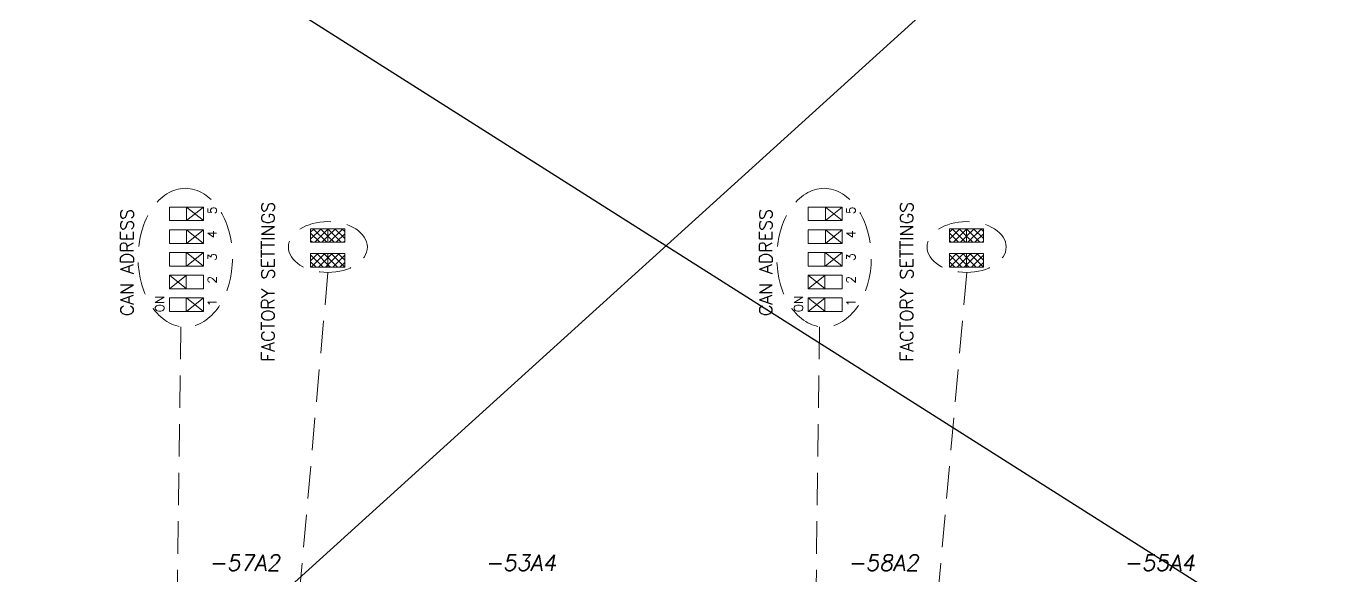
# Model space of a CAD drawing. Extents: x -2993 to 3661, y -4147 to -1441.
# Drawn here: x -2761 to -2557.3, y -2384.1 to -2298 of the extents above; entities that cross this region are included whole.
import ezdxf
from ezdxf.enums import TextEntityAlignment as Align

# ---------------------------------------------------------------- set-up
doc = ezdxf.new("R2010")
doc.units = 0
doc.header["$LTSCALE"] = 0.1
doc.header["$MEASUREMENT"] = 0
doc.linetypes.add('DASHED', pattern=[19.05, 12.7, -6.35])
doc.layers.get('0').update_dxf_attribs({"linetype": 'CONTINUOUS'})
doc.layers.add('DIM', color=5, linetype='CONTINUOUS')
doc.styles.get("Standard").update_dxf_attribs({"font": 'simplex.shx'})

msp = doc.modelspace()

# ---------------------------------------------------------------- linework, layer by layer
at = {"linetype": 'Continuous', "lineweight": 13}
for p, q in [((-2738.57, -2326.37), (-2738.57, -2328.5)), ((-2733.24, -2326.37), (-2738.57, -2326.37)), ((-2735.87, -2328.5), (-2735.87, -2326.37)), ((-2733.24, -2328.5), (-2733.24, -2326.37)), ((-2638.57, -2326.37), (-2638.57, -2328.5)), ((-2633.24, -2326.37), (-2638.57, -2326.37)), ((-2635.87, -2328.5), (-2635.87, -2326.37)), ((-2633.24, -2328.5), (-2633.24, -2326.37)), ((-2738.57, -2328.5), (-2733.24, -2328.5)), ((-2733.24, -2329.93), (-2738.57, -2329.93)), ((-2738.57, -2329.93), (-2738.57, -2332.06)), ((-2735.87, -2332.06), (-2735.87, -2329.93)), ((-2733.24, -2332.06), (-2733.24, -2329.93)), ((-2711.12, -2329.76), (-2716.45, -2329.76)), ((-2716.45, -2329.76), (-2716.45, -2331.89)), ((-2713.75, -2331.89), (-2713.75, -2329.76)), ((-2711.12, -2331.89), (-2711.12, -2329.76)), ((-2638.57, -2328.5), (-2633.24, -2328.5)), ((-2633.24, -2329.93), (-2638.57, -2329.93)), ((-2638.57, -2329.93), (-2638.57, -2332.06)), ((-2635.87, -2332.06), (-2635.87, -2329.93)), ((-2633.24, -2332.06), (-2633.24, -2329.93)), ((-2611.12, -2329.76), (-2616.45, -2329.76)), ((-2616.45, -2329.76), (-2616.45, -2331.89)), ((-2613.75, -2331.89), (-2613.75, -2329.76)), ((-2611.12, -2331.89), (-2611.12, -2329.76)), ((-2738.57, -2332.06), (-2733.24, -2332.06)), ((-2716.45, -2331.89), (-2711.12, -2331.89)), ((-2638.57, -2332.06), (-2633.24, -2332.06)), ((-2616.45, -2331.89), (-2611.12, -2331.89)), ((-2738.57, -2335.62), (-2738.57, -2333.48)), ((-2738.57, -2333.48), (-2733.24, -2333.48)), ((-2735.94, -2335.62), (-2735.94, -2333.48)), ((-2733.24, -2333.48), (-2733.24, -2335.62)), ((-2711.12, -2333.67), (-2716.45, -2333.67)), ((-2716.45, -2333.67), (-2716.45, -2335.8)), ((-2713.75, -2335.8), (-2713.75, -2333.67)), ((-2711.12, -2335.8), (-2711.12, -2333.67)), ((-2638.57, -2335.62), (-2638.57, -2333.48)), ((-2638.57, -2333.48), (-2633.24, -2333.48)), ((-2635.94, -2335.62), (-2635.94, -2333.48)), ((-2633.24, -2333.48), (-2633.24, -2335.62)), ((-2611.12, -2333.67), (-2616.45, -2333.67)), ((-2616.45, -2333.67), (-2616.45, -2335.8)), ((-2613.75, -2335.8), (-2613.75, -2333.67)), ((-2611.12, -2335.8), (-2611.12, -2333.67)), ((-2733.24, -2335.62), (-2738.57, -2335.62)), ((-2716.45, -2335.8), (-2711.12, -2335.8)), ((-2633.24, -2335.62), (-2638.57, -2335.62)), ((-2616.45, -2335.8), (-2611.12, -2335.8)), ((-2738.57, -2337.04), (-2733.24, -2337.04)), ((-2738.57, -2339.17), (-2738.57, -2337.04)), ((-2735.94, -2339.17), (-2735.94, -2337.04)), ((-2733.24, -2337.04), (-2733.24, -2339.17)), ((-2638.57, -2337.04), (-2633.24, -2337.04)), ((-2638.57, -2339.17), (-2638.57, -2337.04)), ((-2635.94, -2339.17), (-2635.94, -2337.04)), ((-2633.24, -2337.04), (-2633.24, -2339.17)), ((-2733.24, -2339.17), (-2738.57, -2339.17)), ((-2633.24, -2339.17), (-2638.57, -2339.17)), ((-2738.57, -2340.59), (-2733.24, -2340.59)), ((-2738.57, -2342.73), (-2738.57, -2340.59)), ((-2735.94, -2342.73), (-2735.94, -2340.59)), ((-2733.24, -2340.59), (-2733.24, -2342.73)), ((-2638.57, -2340.59), (-2633.24, -2340.59)), ((-2638.57, -2342.73), (-2638.57, -2340.59)), ((-2635.94, -2342.73), (-2635.94, -2340.59)), ((-2633.24, -2340.59), (-2633.24, -2342.73)), ((-2733.24, -2342.73), (-2738.57, -2342.73)), ((-2633.24, -2342.73), (-2638.57, -2342.73))]:
    msp.add_line(p, q, dxfattribs=at)
at = {"color": 7, "lineweight": 13}
for p, q in [((-2733.24, -2326.37), (-2735.91, -2328.5)), ((-2735.91, -2326.37), (-2733.24, -2328.5)), ((-2633.21, -2326.37), (-2635.87, -2328.5)), ((-2635.87, -2326.37), (-2633.21, -2328.5)), ((-2733.21, -2329.93), (-2735.87, -2332.06)), ((-2735.87, -2329.93), (-2733.21, -2332.06)), ((-2633.21, -2329.93), (-2635.87, -2332.06)), ((-2635.87, -2329.93), (-2633.21, -2332.06)), ((-2733.24, -2333.48), (-2735.91, -2335.62)), ((-2735.91, -2333.48), (-2733.24, -2335.62)), ((-2633.24, -2333.48), (-2635.91, -2335.62)), ((-2635.91, -2333.48), (-2633.24, -2335.62)), ((-2735.91, -2337.04), (-2738.57, -2339.17)), ((-2738.57, -2337.04), (-2735.91, -2339.17)), ((-2635.91, -2337.04), (-2638.57, -2339.17)), ((-2638.57, -2337.04), (-2635.91, -2339.17)), ((-2733.24, -2340.59), (-2735.91, -2342.73)), ((-2735.91, -2340.59), (-2733.24, -2342.73)), ((-2635.91, -2340.59), (-2638.57, -2342.73)), ((-2638.57, -2340.59), (-2635.91, -2342.73))]:
    msp.add_line(p, q, dxfattribs=at)
at = {"lineweight": 13}
for p, q in [((-2714.8, -2329.76), (-2716.45, -2331.41)), ((-2715.92, -2329.76), (-2716.45, -2330.28)), ((-2716.04, -2329.76), (-2713.91, -2331.89)), ((-2713.75, -2329.83), (-2715.81, -2331.89)), ((-2714.92, -2329.76), (-2713.75, -2330.93)), ((-2713.8, -2329.76), (-2713.75, -2329.8)), ((-2712.56, -2329.76), (-2713.75, -2330.95)), ((-2713.68, -2329.76), (-2713.75, -2329.83)), ((-2713.75, -2329.8), (-2711.66, -2331.89)), ((-2711.43, -2329.76), (-2713.57, -2331.89)), ((-2712.67, -2329.76), (-2711.12, -2331.31)), ((-2711.55, -2329.76), (-2711.12, -2330.19)), ((-2614.8, -2329.76), (-2616.45, -2331.41)), ((-2615.92, -2329.76), (-2616.45, -2330.28)), ((-2616.04, -2329.76), (-2613.91, -2331.89)), ((-2613.75, -2329.83), (-2615.81, -2331.89)), ((-2614.92, -2329.76), (-2613.75, -2330.93)), ((-2613.8, -2329.76), (-2613.75, -2329.8)), ((-2612.56, -2329.76), (-2613.75, -2330.95)), ((-2613.68, -2329.76), (-2613.75, -2329.83)), ((-2613.75, -2329.8), (-2611.66, -2331.89)), ((-2611.43, -2329.76), (-2613.57, -2331.89)), ((-2612.67, -2329.76), (-2611.12, -2331.31)), ((-2611.55, -2329.76), (-2611.12, -2330.19)), ((-2716.45, -2330.47), (-2715.03, -2331.89)), ((-2716.45, -2331.59), (-2716.15, -2331.89)), ((-2713.75, -2330.95), (-2714.69, -2331.89)), ((-2713.75, -2330.93), (-2712.78, -2331.89)), ((-2711.12, -2330.56), (-2712.44, -2331.89)), ((-2711.12, -2331.69), (-2711.32, -2331.89)), ((-2616.45, -2330.47), (-2615.03, -2331.89)), ((-2616.45, -2331.59), (-2616.15, -2331.89)), ((-2613.75, -2330.95), (-2614.69, -2331.89)), ((-2613.75, -2330.93), (-2612.78, -2331.89)), ((-2611.12, -2330.56), (-2612.44, -2331.89)), ((-2611.12, -2331.69), (-2611.32, -2331.89)), ((-2715.34, -2333.67), (-2716.45, -2334.77)), ((-2716.45, -2333.84), (-2714.49, -2335.8)), ((-2714.22, -2333.67), (-2716.36, -2335.8)), ((-2715.5, -2333.67), (-2713.75, -2335.42)), ((-2714.37, -2333.67), (-2713.75, -2334.29)), ((-2711.98, -2333.67), (-2713.75, -2335.44)), ((-2713.1, -2333.67), (-2713.75, -2334.32)), ((-2713.25, -2333.67), (-2711.12, -2335.8)), ((-2711.12, -2333.93), (-2712.99, -2335.8)), ((-2712.13, -2333.67), (-2711.12, -2334.68)), ((-2615.34, -2333.67), (-2616.45, -2334.77)), ((-2616.45, -2333.84), (-2614.49, -2335.8)), ((-2614.22, -2333.67), (-2616.36, -2335.8)), ((-2615.5, -2333.67), (-2613.75, -2335.42)), ((-2614.37, -2333.67), (-2613.75, -2334.29)), ((-2611.98, -2333.67), (-2613.75, -2335.44)), ((-2613.1, -2333.67), (-2613.75, -2334.32)), ((-2613.25, -2333.67), (-2611.12, -2335.8)), ((-2611.12, -2333.93), (-2612.99, -2335.8)), ((-2612.13, -2333.67), (-2611.12, -2334.68)), ((-2716.45, -2334.96), (-2715.61, -2335.8)), ((-2713.75, -2334.32), (-2715.23, -2335.8)), ((-2713.75, -2335.44), (-2714.11, -2335.8)), ((-2713.75, -2334.29), (-2712.24, -2335.8)), ((-2713.75, -2335.42), (-2713.36, -2335.8)), ((-2711.12, -2335.05), (-2711.87, -2335.8)), ((-2616.45, -2334.96), (-2615.61, -2335.8)), ((-2613.75, -2334.32), (-2615.23, -2335.8)), ((-2613.75, -2335.44), (-2614.11, -2335.8)), ((-2613.75, -2334.29), (-2612.24, -2335.8)), ((-2613.75, -2335.42), (-2613.36, -2335.8)), ((-2611.12, -2335.05), (-2611.87, -2335.8))]:
    msp.add_line(p, q, dxfattribs=at)
at = {"linetype": 'DASHED', "lineweight": 13, "ltscale": 4}
for p, q in [((-2713.74, -2336.61), (-2720.27, -2409.88)), ((-2613.74, -2336.61), (-2620.27, -2409.88)), ((-2736.77, -2345.11), (-2737.78, -2420.75)), ((-2636.77, -2345.11), (-2637.78, -2420.75))]:
    msp.add_line(p, q, dxfattribs=at)
at = {"linetype": 'DASHED', "lineweight": 13, "ltscale": 4, "extrusion": (0, 0, -1)}
for centre, major_axis, ratio in [((-2736.07, -2334.3), (0, 10.86), 0.680984), ((-2636.07, -2334.3), (0, 10.86), 0.680984), ((-2713.75, -2332.63), (6.19, 0.01), 0.643323), ((-2613.75, -2332.63), (6.19, 0.01), 0.643323)]:
    msp.add_ellipse(centre, major_axis=major_axis, ratio=ratio, dxfattribs=at)
at = {"layer": 'DIM'}
for p, q in [((-2966.72, -2138.44), (-2479.45, -2447.38)), ((-2456.58, -2147.38), (-2766.84, -2428.5))]:
    msp.add_line(p, q, dxfattribs=at)

# ---------------------------------------------------------------- texts
at = {"lineweight": 13}
for s, p in [('FACTORY SETTINGS', (-2722.13, -2350.57)), ('FACTORY SETTINGS', (-2622.13, -2350.57)), ('CAN ADRESS', (-2744.2, -2343.45)), ('CAN ADRESS', (-2644.2, -2343.45))]:
    msp.add_text(s, height=2, rotation=90, dxfattribs=at).set_placement(p)
at = {"linetype": 'Continuous', "lineweight": 13}
for s, p in [('5', (-2731.17, -2327.49)), ('5', (-2631.17, -2327.49)), ('4', (-2731.17, -2331.25)), ('4', (-2631.17, -2331.25)), ('3', (-2731.17, -2334.8)), ('3', (-2631.17, -2334.8)), ('2', (-2731.17, -2338.36)), ('2', (-2631.17, -2338.36)), ('ON', (-2739.37, -2342.86)), ('1', (-2731.17, -2341.92)), ('ON', (-2639.37, -2342.86)), ('1', (-2631.17, -2341.92))]:
    msp.add_text(s, height=1.4, rotation=90, dxfattribs=at).set_placement(p)
at = {"lineweight": 13, "oblique": 10}
for s, p in [('-57A2', (-2726.79, -2383.32)), ('-53A4', (-2683.56, -2383.32)), ('-58A2', (-2626.79, -2383.32)), ('-55A4', (-2583.56, -2383.32))]:
    msp.add_text(s, height=2.5, dxfattribs=at).set_placement(p, align=Align.CENTER)

doc.saveas('drawing.dxf')
